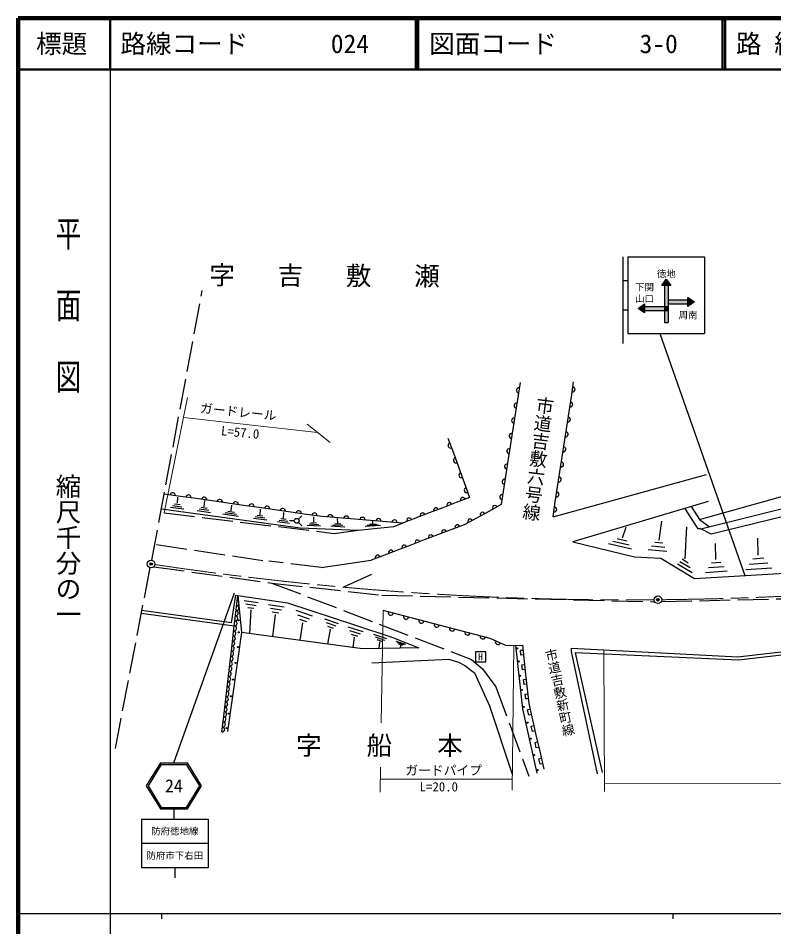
# Model space of a CAD drawing. Units: millimetres, scale not verified. Extents: x 40000 to 680000, y 20000 to 380000.
# Drawn here: x 40000 to 187780, y 202409 to 380000 of the extents above; entities that cross this region are included whole.
import ezdxf
from ezdxf.enums import TextEntityAlignment as Align

# ---------------------------------------------------------------- set-up
doc = ezdxf.new("R2010")
doc.units = ezdxf.units.MM
doc.header["$LTSCALE"] = 1000
doc.header["$PDMODE"] = 32
doc.header["$PDSIZE"] = 500
doc.linetypes.add('CHAIN', pattern=[18.5, 12, -1.5, 3.5, -1.5])
doc.linetypes.add('DASHED', pattern=[7.5, 6, -1.5])
for name, color, linetype, lineweight in [('M-BGD', 7, 'Continuous', 25), ('M-BGD-EXST', 7, 'Continuous', 25), ('M-BMK', 2, 'CHAIN', 13), ('M-BMK-SRVR', 3, 'Continuous', 25), ('M-STR-HTXT', 7, 'Continuous', 13), ('M-STR-STRC', 7, 'Continuous', 25), ('M-TTL', 2, 'Continuous', 140), ('M-TTL-BAND', 7, 'Continuous', 25), ('M-TTL-LINE', 7, 'Continuous', 50)]:
    doc.layers.add(name, color=color, linetype=linetype, lineweight=lineweight)
for name, color, linetype in [('M-BMK-HTXT', 7, 'Continuous'), ('M-OTRS', 6, 'Continuous'), ('M-TTL-TXT', 7, 'Continuous')]:
    doc.layers.add(name, color=color, linetype=linetype)
doc.styles.add('@ＭＳ ゴシック', font='')
doc.styles.add('ＭＳ ゴシック', font='')
doc.styles.get('@ＭＳ ゴシック').set_extended_font_data('@MS Gothic')
doc.styles.get('ＭＳ ゴシック').set_extended_font_data('MS Gothic')

msp = doc.modelspace()

# ---------------------------------------------------------------- hatches: boundary and pattern name
at = {"layer": 'M-STR-STRC'}
for points in [[(166743, 329020), (167618, 327770), (167118, 327770), (166368, 327770), (165868, 327770)], [(166368, 327770), (167118, 327770), (167118, 323645), (166368, 323645)], [(170993, 324924), (170993, 325424), (172243, 324549), (170993, 323674), (170993, 324174)], [(162493, 324145), (162493, 323645), (162493, 322895), (162493, 322395), (161243, 323270)], [(161243, 323270), (161779, 323645), (162493, 323645), (162493, 322895), (162493, 322395)], [(162493, 323645), (166368, 323645), (166368, 322895), (162493, 322895)], [(166368, 323645), (167118, 323645), (167118, 322895), (166368, 322895)], [(167118, 324924), (170993, 324924), (170993, 324174), (167118, 324174)], [(166368, 322895), (167118, 322895), (167118, 320520), (166368, 320520)]]:
    msp.add_hatch(color=256, dxfattribs=at).paths.add_polyline_path(points)

# ---------------------------------------------------------------- linework, layer by layer
at = {"layer": 'M-BGD', "linetype": 'DASHED'}
for p, q in [((66139, 274065), (76011, 326752)), ((67066, 277117), (89033, 273847)), ((99269, 272663), (89033, 273847)), ((65752, 272620), (58898, 237038)), ((109104, 271256), (102263, 268209))]:
    msp.add_line(p, q, dxfattribs=at)
at = {"layer": 'M-BGD'}
for p, q in [((138154, 308769), (135845, 293863)), ((148181, 305990), (148629, 308922)), ((147733, 303059), (148181, 305990)), ((147285, 300127), (147733, 303059)), ((146837, 297195), (147285, 300127)), ((124050, 297926), (125105, 295028)), ((146389, 294264), (146837, 297195)), ((125105, 295028), (126160, 292131)), ((135845, 293863), (135383, 290882)), ((145941, 291332), (146389, 294264)), ((126160, 292131), (127215, 289233)), ((145493, 288401), (145941, 291332)), ((135383, 290882), (134459, 284919)), ((144598, 282537), (174630, 290823)), ((127215, 289233), (128270, 286336)), ((145045, 285469), (145493, 288401)), ((71754, 286540), (68562, 286996)), ((71156, 285186), (71255, 286415)), ((74833, 286100), (71754, 286540)), ((77911, 285661), (74833, 286100)), ((128270, 286336), (125649, 285328)), ((72370, 284014), (69784, 284391)), ((72030, 284437), (70183, 284706)), ((71690, 284859), (70582, 285021)), ((76942, 284171), (75820, 284333)), ((76406, 284493), (76533, 285700)), ((80990, 285221), (77911, 285661)), ((84068, 284781), (80990, 285221)), ((81667, 283707), (81800, 284808)), ((87147, 284342), (84068, 284781)), ((90226, 283902), (87147, 284342)), ((123027, 284321), (120406, 283314)), ((125649, 285328), (123027, 284321)), ((134459, 284919), (132036, 283606)), ((144598, 282537), (145045, 285469)), ((174914, 285566), (148452, 277630)), ((77614, 283339), (74997, 283716)), ((77278, 283755), (75408, 284024)), ((83098, 282607), (80022, 283045)), ((82698, 283000), (80502, 283312)), ((82299, 283393), (80981, 283580)), ((88240, 282262), (86378, 282513)), ((87879, 282647), (86762, 282797)), ((87328, 282945), (87367, 284062)), ((93304, 283462), (90226, 283902)), ((91902, 282301), (91928, 283415)), ((96383, 283022), (93304, 283462)), ((99461, 282583), (96383, 283022)), ((97817, 281544), (97825, 282528)), ((102602, 282326), (99461, 282583)), ((120406, 283314), (115163, 281299)), ((132036, 283606), (127191, 280980)), ((88601, 281876), (85994, 282228)), ((93072, 281260), (90690, 281559)), ((92739, 281637), (91038, 281851)), ((92407, 282014), (91386, 282142)), ((99100, 280688), (96521, 280826)), ((98734, 281003), (96892, 281102)), ((98368, 281317), (97263, 281377)), ((103872, 280534), (101139, 280688)), ((103474, 280820), (101522, 280929)), ((103075, 281106), (101904, 281171)), ((102485, 281314), (102459, 282194)), ((105742, 282069), (102602, 282326)), ((108882, 281812), (105742, 282069)), ((110846, 280848), (107850, 280680)), ((110419, 280974), (108280, 280854)), ((109993, 281099), (108709, 281027)), ((112023, 281556), (108882, 281812)), ((109352, 281163), (109357, 281661)), ((115163, 281299), (112023, 281556)), ((127191, 280980), (124595, 279991)), ((165341, 277992), (165854, 281665)), ((170462, 274347), (170791, 280614)), ((121999, 279003), (119403, 278014)), ((124595, 279991), (121999, 279003)), ((158214, 278422), (158891, 280531)), ((119403, 278014), (116806, 277025)), ((159915, 276205), (155430, 277264)), ((159477, 276989), (156274, 277745)), ((159040, 277773), (157118, 278227)), ((166051, 277395), (164487, 277550)), ((176462, 274184), (176343, 277301)), ((184734, 275035), (184625, 278398)), ((114210, 276037), (111614, 275048)), ((116806, 277025), (114210, 276037)), ((166876, 275735), (163227, 276097)), ((166463, 276565), (163857, 276824)), ((99269, 272663), (109018, 274059)), ((111614, 275048), (109018, 274059)), ((171410, 272567), (169390, 273776)), ((171043, 273514), (169831, 274240)), ((177395, 273640), (175575, 273513)), ((185845, 274436), (183666, 274289)), ((171777, 271620), (168949, 273313)), ((178678, 271902), (174431, 271605)), ((178036, 272771), (175003, 272559)), ((187363, 272517), (182279, 272172)), ((186604, 273477), (182973, 273230)), ((82386, 262235), (82960, 267174)), ((84181, 266169), (86963, 265766)), ((84546, 265510), (86533, 265222)), ((84911, 264851), (86103, 264678)), ((88988, 265379), (91995, 264930)), ((89339, 264668), (91487, 264347)), ((82259, 261139), (64024, 263652)), ((81725, 261819), (64142, 264262)), ((85486, 264363), (85238, 259737)), ((89690, 263957), (90978, 263765)), ((90281, 263430), (89762, 259175)), ((94306, 264273), (97510, 263187)), ((94650, 263402), (96938, 262626)), ((132333, 258772), (111360, 264212)), ((81697, 256309), (82271, 261248)), ((82271, 261248), (82386, 262235)), ((94993, 262531), (96366, 262065)), ((95603, 261821), (95061, 258426)), ((99928, 262586), (102579, 261724)), ((100210, 261873), (102103, 261257)), ((100492, 261160), (101628, 260791)), ((100996, 260583), (100521, 257677)), ((104486, 261044), (107381, 260116)), ((104818, 260318), (106886, 259656)), ((105151, 259592), (106391, 259195)), ((109486, 259606), (112024, 258745)), ((105717, 258998), (105446, 257021)), ((109813, 259082), (111627, 258466)), ((110141, 258557), (111229, 258188)), ((110661, 258105), (110544, 256767)), ((113846, 258260), (115766, 257661)), ((114099, 257998), (115471, 257570)), ((114352, 257735), (115175, 257479)), ((135357, 257400), (132333, 258772)), ((81582, 255321), (81697, 256309)), ((114750, 257489), (114680, 256900)), ((135357, 257400), (138609, 257456)), ((138609, 257456), (139237, 251750)), ((80089, 242480), (81582, 255321)), ((139237, 251750), (139551, 248897)), ((139551, 248897), (139865, 246044)), ((139865, 246044), (140597, 242836)), ((79975, 241492), (80089, 242480)), ((140597, 242836), (141330, 239627)), ((79860, 240504), (79975, 241492)), ((141330, 239627), (142062, 236419)), ((142062, 236419), (142795, 233211))]:
    msp.add_line(p, q, dxfattribs=at)
for points in [[(236942, 300599), (195245, 283976), (175544, 279134), (173508, 280179), (193979, 285269), (237453, 302267)], [(148452, 277630), (160562, 274693), (165664, 274435), (172260, 270519), (193233, 271730), (199005, 280130), (235722, 295048), (236521, 296098), (237511, 300394)], [(173215, 282036), (192372, 287381), (193979, 285269)], [(173508, 280179), (172993, 280190), (170377, 284206)], [(171586, 284568), (173215, 282036), (175207, 280602)], [(68022, 284110), (95127, 280412), (106476, 279910), (113456, 280631), (115163, 281299)], [(82960, 267174), (83645, 259901), (80964, 240571)], [(81725, 261819), (82581, 267207), (82960, 267174)], [(82960, 267174), (92668, 265737), (105998, 261398), (113088, 259019), (118369, 256925), (107362, 256767), (83645, 259901)], [(153278, 232286), (148204, 256201), (148204, 256851), (180730, 255150), (256085, 263929)], [(256516, 263350), (180855, 254541), (148935, 255980), (154206, 232575)], [(137240, 257432), (138644, 244992), (141451, 232425)], [(138818, 255554), (138321, 255499), (138216, 256450), (138713, 256505)], [(109189, 254029), (124229, 254741), (126126, 254114), (127379, 253453), (129225, 252048), (132206, 245595), (136601, 232274)], [(139132, 252701), (138635, 252646), (138530, 253597), (139027, 253652)], [(139446, 249848), (138949, 249793), (138844, 250744), (139341, 250799)], [(139760, 246995), (139263, 246940), (139158, 247891), (139655, 247946)], [(140353, 243905), (139866, 243794), (139621, 244863), (140109, 244974)], [(141085, 240697), (140598, 240586), (140354, 241655), (140841, 241766)], [(141818, 237489), (141331, 237377), (141086, 238447), (141574, 238558)], [(142550, 234281), (142063, 234169), (141819, 235239), (142306, 235350)]]:
    msp.add_lwpolyline(points, dxfattribs=at)
at = {"layer": 'M-BGD', "linetype": 'DASHED'}
for points in [[(68554, 283301), (101826, 279309), (106476, 279910)], [(165761, 265978), (189437, 266537), (210446, 267802), (236260, 270411), (264296, 274082)], [(66506, 272773), (89597, 269601), (128682, 254687), (130788, 252801), (133420, 249291), (139868, 231877)], [(89597, 269601), (111144, 267232), (164337, 265944), (164460, 265947)]]:
    msp.add_lwpolyline(points, dxfattribs=at)
at = {"layer": 'M-BGD'}
for centre in [(83061, 262340), (83132, 259969), (82954, 257076), (137587, 256834), (82480, 253994), (137930, 254290), (82053, 250722), (138197, 251478), (138525, 248681), (81626, 247474), (138912, 245393), (81128, 244083), (139626, 242313), (80749, 241262), (140221, 239203), (140883, 235975), (141582, 233058)]:
    msp.add_circle(centre, 100, dxfattribs=at)
for centre, radius, start, end in [((137926, 307278), 503, 81.51352, 260.87287), ((148410, 307455), 494, 260.65326, 81.97454), ((137464, 304297), 503, 81.51408, 260.87248), ((147962, 304524), 494, 260.65352, 81.97314), ((147514, 301592), 494, 260.65344, 81.97436), ((137002, 301316), 503, 81.51408, 260.87248), ((136540, 298334), 503, 81.51425, 260.8723), ((147067, 298660), 494, 260.65409, 81.97274), ((124591, 296482), 514, 111.58367, 288.43055), ((136078, 295353), 503, 81.51352, 260.87287), ((146619, 295729), 494, 260.65401, 81.97396), ((125646, 293584), 514, 111.58228, 288.43127), ((146171, 292797), 494, 260.65239, 81.97427), ((135617, 292372), 503, 81.51238, 260.874), ((126701, 290687), 514, 111.58246, 288.43214), ((135155, 289391), 503, 81.51238, 260.874), ((145723, 289866), 494, 260.65344, 81.97436), ((127756, 287789), 514, 111.58367, 288.43055), ((70212, 286742), 519, 353.93159, 169.81149), ((73291, 286302), 519, 353.93159, 169.81149), ((76369, 285862), 519, 353.93159, 169.81149), ((79448, 285422), 519, 353.93159, 169.81149), ((126948, 285861), 469, 17.24044, 204.80022), ((134693, 286410), 503, 81.51238, 260.874), ((145275, 286934), 494, 260.65239, 81.97427), ((82526, 284983), 519, 353.93105, 169.81187), ((85605, 284543), 519, 353.93159, 169.81149), ((88684, 284103), 519, 353.93001, 169.81182), ((91762, 283663), 519, 353.93056, 169.81143), ((121705, 283846), 469, 17.23882, 204.80228), ((124327, 284853), 469, 17.23923, 204.80187), ((133229, 284297), 461, 23.5959, 213.32145), ((144827, 284002), 494, 260.65401, 81.97396), ((94841, 283224), 519, 353.93072, 169.81127), ((97919, 282784), 519, 353.93169, 169.8103), ((101029, 282429), 526, 358.13444, 172.51777), ((104170, 282172), 526, 358.13451, 172.51661), ((107310, 281915), 526, 358.13444, 172.51777), ((119084, 282839), 469, 17.23923, 204.80187), ((130807, 282984), 461, 23.5959, 213.32145), ((110450, 281658), 526, 358.13451, 172.51661), ((113591, 281402), 526, 358.13444, 172.51777), ((116463, 281831), 469, 17.24055, 204.80169), ((125880, 280519), 464, 16.44887, 205.24705), ((128384, 281671), 461, 23.5961, 213.32015), ((120688, 278542), 464, 16.44887, 205.24705), ((123284, 279530), 464, 16.44781, 205.24811), ((118092, 277553), 464, 16.44781, 205.24811), ((112900, 275576), 464, 16.44754, 205.24722), ((115496, 276564), 464, 16.44887, 205.24705), ((110303, 274587), 464, 16.44887, 205.24705), ((82676, 264705), 497, 263.0481, 83.68894), ((82791, 265692), 497, 263.04928, 313.59788), ((82906, 266680), 497, 263.04838, 287.06621), ((82791, 265692), 497, 57.15504, 83.68525), ((82446, 262729), 497, 263.0481, 83.68894), ((82561, 263717), 497, 263.0481, 83.68894), ((112862, 263839), 516, 167.2507, 343.66721), ((115858, 263062), 516, 167.25054, 343.66845), ((82217, 260753), 497, 263.04924, 83.6878), ((82332, 261741), 497, 263.04918, 83.68901), ((118855, 262284), 516, 167.25165, 343.66734), ((121851, 261507), 516, 167.25165, 343.66734), ((82102, 259766), 497, 263.04911, 83.68794), ((124847, 260730), 516, 167.2507, 343.66721), ((127843, 259953), 516, 167.2507, 343.66721), ((130839, 259176), 516, 167.2507, 343.66721), ((81872, 257790), 497, 263.04911, 83.68794), ((81987, 258778), 497, 263.04911, 83.68794), ((133868, 258137), 556, 161.38807, 329.79644), ((81643, 255815), 497, 263.04982, 83.68736), ((81757, 256802), 497, 263.04911, 83.68794), ((81413, 253839), 497, 263.04924, 83.6878), ((81528, 254827), 497, 263.04924, 83.6878), ((81183, 251863), 497, 263.04924, 83.6878), ((81298, 252851), 497, 263.04924, 83.6878), ((81068, 250876), 497, 263.0481, 83.68894), ((80839, 248900), 497, 263.0481, 83.68894), ((80954, 249888), 497, 263.0481, 83.68894), ((80609, 246924), 497, 263.0481, 83.68894), ((80724, 247912), 497, 263.0481, 83.68894), ((80379, 244949), 497, 263.0481, 83.68894), ((80494, 245937), 497, 263.0481, 83.68894), ((80150, 242973), 497, 263.0481, 83.68894), ((80265, 243961), 497, 263.0481, 83.68894), ((80035, 241986), 497, 263.04918, 83.68901), ((79920, 240998), 497, 263.04924, 83.6878)]:
    msp.add_arc(centre, radius, start, end, dxfattribs=at)
at = {"layer": 'M-BGD-EXST'}
for p, q in [((94794, 282082), (95460, 282749)), ((93989, 281749), (93046, 281749)), ((94794, 281416), (95460, 280749))]:
    msp.add_line(p, q, dxfattribs=at)
msp.add_lwpolyline([(129428, 254182), (131428, 254182), (131428, 256182), (129428, 256182)], close=True, dxfattribs=at)
msp.add_circle((94460, 281749), 471, dxfattribs=at)
at = {"layer": 'M-BMK'}
for centre, radius, start, end in [((159037, 929597), 663290, 270.58864, 279.09361), ((159044, 886254), 619948, 261.43767, 270.49053)]:
    msp.add_arc(centre, radius, start, end, dxfattribs=at)
at = {"layer": 'M-BMK-SRVR'}
for centre in [(66001, 273328), (165101, 266335)]:
    msp.add_circle(centre, 750, dxfattribs=at)
at = {"layer": 'M-OTRS'}
for p in [(66001, 273328), (165101, 266335)]:
    msp.add_point(p, dxfattribs=at)
at = {"layer": 'M-STR-HTXT'}
for p, q in [((68554, 283301), (73131, 305894)), ((72329, 301935), (98532, 299053)), ((96523, 300647), (101014, 297084)), ((110974, 242308), (111360, 264212)), ((136629, 229123), (136951, 257427)), ((154516, 256451), (154696, 228865)), ((110812, 228733), (110845, 233605)), ((110829, 231244), (136654, 231276)), ((256695, 230102), (154686, 230489))]:
    msp.add_line(p, q, dxfattribs=at)
at = {"layer": 'M-STR-STRC'}
for p, q in [((158243, 333385), (158243, 316385)), ((159243, 333385), (159243, 318385)), ((159243, 333385), (174243, 333385)), ((174243, 333385), (174243, 318385)), ((158243, 328760), (159243, 328760)), ((165868, 327770), (166743, 329020)), ((166743, 329020), (167618, 327770)), ((167618, 327770), (165868, 327770)), ((166368, 327770), (166368, 320520)), ((167118, 327770), (167118, 320520)), ((170993, 323674), (170993, 325424)), ((170993, 325424), (172243, 324549)), ((161243, 323270), (162493, 324145)), ((162493, 322395), (161243, 323270)), ((162493, 324145), (162493, 322395)), ((162493, 323645), (167118, 323645)), ((167118, 324924), (170993, 324924)), ((167118, 324174), (170993, 324174)), ((172243, 324549), (170993, 323674)), ((158243, 323010), (159243, 323010)), ((162493, 322895), (167118, 322895)), ((166368, 320520), (167118, 320520)), ((159243, 318385), (174243, 318385)), ((165505, 318385), (182131, 271053)), ((70458, 234458), (82319, 267669)), ((67822, 234458), (65058, 229958)), ((67822, 234458), (73094, 234458)), ((75858, 229958), (73094, 234458)), ((67990, 234158), (65410, 229958)), ((67990, 234158), (72926, 234158)), ((75506, 229958), (72926, 234158)), ((65058, 229958), (67822, 225458)), ((65410, 229958), (67990, 225758)), ((72926, 225758), (75506, 229958)), ((73094, 225458), (75858, 229958)), ((67990, 225758), (72926, 225758)), ((67822, 225458), (73094, 225458)), ((70458, 225458), (70458, 223458)), ((64137, 223464), (64137, 213964)), ((64137, 223464), (77137, 223464)), ((77137, 223464), (77137, 213964)), ((77137, 218714), (64137, 218714)), ((77137, 213964), (64137, 213964)), ((70637, 213964), (70637, 211964))]:
    msp.add_line(p, q, dxfattribs=at)
at = {"layer": 'M-TTL'}
for p, q in [((40000, 380000), (40000, 20000)), ((680000, 380000), (40000, 380000))]:
    msp.add_line(p, q, dxfattribs=at)
at = {"layer": 'M-TTL-BAND'}
for p, q in [((58000, 370000), (58000, 20000)), ((40000, 205000), (579000, 205000)), ((68000, 205000), (68000, 204000)), ((168000, 205000), (168000, 204000))]:
    msp.add_line(p, q, dxfattribs=at)
at = {"layer": 'M-TTL-LINE'}
for p, q in [((58000, 380000), (58000, 370000)), ((117750, 380000), (117750, 370000)), ((118250, 380000), (118250, 370000)), ((177750, 380000), (177750, 370000)), ((178250, 380000), (178250, 370000)), ((40000, 370000), (680000, 370000))]:
    msp.add_line(p, q, dxfattribs=at)

# ---------------------------------------------------------------- texts
at = {"layer": 'M-BGD-EXST', "style": 'ＭＳ ゴシック'}
msp.add_text('H', height=1320, dxfattribs=at).set_placement((130428, 255182), align=Align.MIDDLE_CENTER)
at = {"layer": 'M-BMK-HTXT', "style": '@ＭＳ ゴシック'}
for s, height, rotation, p in [('市道吉敷六号線', 2566, 262.804, (138124, 281960)), ('市道吉敷新町線', 1833, 282.502, (146381, 239361))]:
    msp.add_text(s, height=height, rotation=rotation, dxfattribs=at).set_placement(p, align=Align.BOTTOM_RIGHT)
at = {"layer": 'M-BMK-HTXT', "insert": (77375, 327526), "char_height": 3666, "attachment_point": 7, "rotation": 359.714, "style": 'ＭＳ ゴシック'}
msp.add_mtext('\\T2.67;字吉敷瀬', dxfattribs=at)
at = {"layer": 'M-BMK-HTXT', "insert": (94342, 235618), "char_height": 3666, "attachment_point": 7, "style": 'ＭＳ ゴシック'}
msp.add_mtext('\\T2.76;字船本', dxfattribs=at)
at = {"layer": 'M-STR-HTXT', "style": 'ＭＳ ゴシック'}
for s, rotation, p in [('ガードレール', 354.14, (75431, 302379)), ('L=57.0', 354.552, (79558, 297942))]:
    msp.add_text(s, height=1833, rotation=rotation, dxfattribs=at).set_placement(p, align=Align.BOTTOM_LEFT)
for s, p in [('ガードパイプ', (115704, 231534)), ('L=20.0', (118527, 228318))]:
    msp.add_text(s, height=1833, dxfattribs=at).set_placement(p, align=Align.BOTTOM_LEFT)
at = {"layer": 'M-STR-STRC', "style": 'ＭＳ ゴシック'}
for s, height, p in [('徳地', 1320, (166743, 330020)), ('下関', 1320, (162493, 327425)), ('山口', 1320, (162493, 325145)), ('周南', 1320, (170993, 321952)), ('24', 2566, (70458, 229958)), ('防府徳地線', 1320, (70637, 221089)), ('防府市下右田', 1320, (70637, 216339))]:
    msp.add_text(s, height=height, dxfattribs=at).set_placement(p, align=Align.MIDDLE_CENTER)
at = {"layer": 'M-TTL-BAND', "style": '@ＭＳ ゴシック', "width": 1.4}
msp.add_text('平  面  図', height=3666, rotation=270, dxfattribs=at).set_placement((49777, 306475), align=Align.MIDDLE_RIGHT)
at = {"layer": 'M-TTL-BAND', "style": '@ＭＳ ゴシック'}
msp.add_text('縮尺千分の一', height=3666, rotation=270, dxfattribs=at).set_placement((49777, 261030), align=Align.MIDDLE_RIGHT)
at = {"layer": 'M-TTL-TXT', "style": 'ＭＳ ゴシック'}
msp.add_text('標題', height=3666, dxfattribs=at).set_placement((48500, 375000), align=Align.MIDDLE_CENTER)
for s, p in [('路線コード', (60000, 375000)), ('024', (101142, 375000)), ('図面コード', (120380, 375000)), ('3-0', (161521, 375000)), ('路 線 名', (180380, 375000))]:
    msp.add_text(s, height=3666, dxfattribs=at).set_placement(p, align=Align.MIDDLE_LEFT)

doc.saveas('drawing.dxf')
